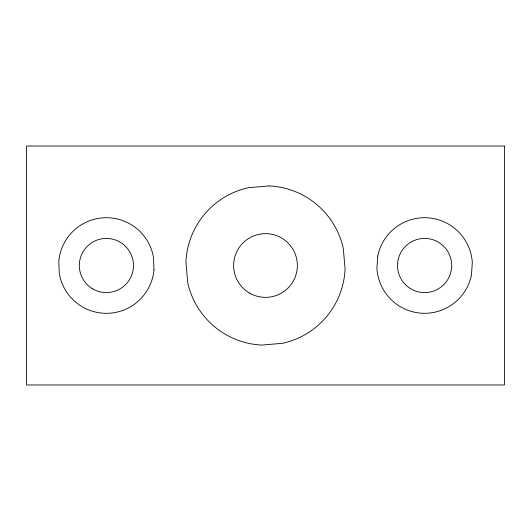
<?xml version="1.0" encoding="UTF-8"?>
<svg xmlns="http://www.w3.org/2000/svg" width="531" height="531" viewBox="0 0 531 531"><rect width="100%" height="100%" fill="white"/><g stroke="black" fill="none" stroke-linecap="round" stroke-linejoin="round"><path stroke-width="0.8" d="M377.76 256.055L376.91 268.507A47.79 47.79 0 0 0 471.455 274.945L472.305 262.493A47.79 47.79 0 0 0 377.76 256.055M269.025 185.93L248.309 187.728A79.65 79.65 0 0 0 185.93 261.975L187.728 282.691A79.65 79.65 0 0 0 261.975 345.07L282.691 343.272A79.65 79.65 0 0 0 345.07 269.025L343.272 248.309A79.65 79.65 0 0 0 269.025 185.93M504.45 146.025L26.55 146.025L26.55 384.975L504.45 384.975L504.45 146.025M153.99 269.814L153.479 257.349A47.79 47.79 0 0 0 58.795 261.186L59.299 273.651A47.79 47.79 0 0 0 153.99 269.814M405.458 284.649A27.081 27.081 0 0 0 450.766 272.509A27.081 27.081 0 0 0 417.598 239.342A27.081 27.081 0 0 0 405.458 284.649M92.852 288.95A27.081 27.081 0 0 0 133.473 265.5A27.081 27.081 0 0 0 92.852 242.05A27.081 27.081 0 0 0 92.852 288.95M249.57 293.092A31.86 31.86 0 0 0 297.36 265.5A31.86 31.86 0 0 0 249.57 237.908A31.86 31.86 0 0 0 249.57 293.092"/></g></svg>
